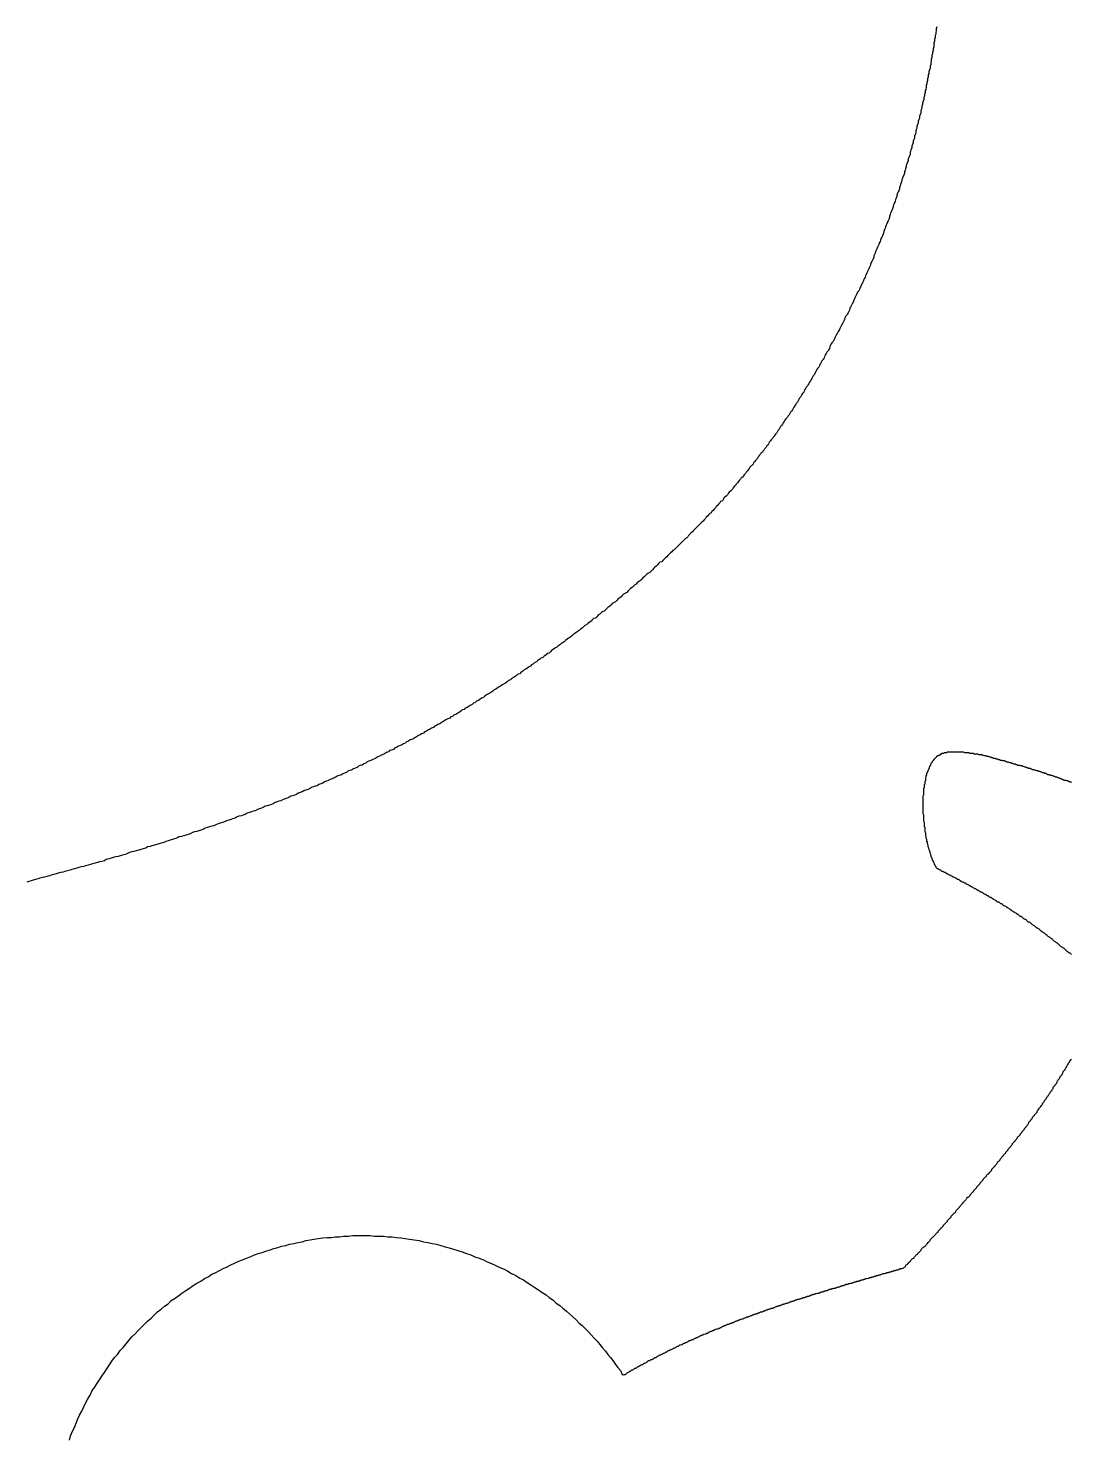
# Model space of a CAD drawing. Header units: millimetres. Extents: x 111 to 2999, y 81 to 1941.
# Drawn here: x 972.99 to 989.66, y 557.8 to 580.32 of the extents above; entities that cross this region are included whole.
import ezdxf

# ---------------------------------------------------------------- set-up
doc = ezdxf.new("R2010")
doc.units = ezdxf.units.MM

msp = doc.modelspace()

# ---------------------------------------------------------------- linework, layer by layer
for points in [[(987.52, 580.343, 0), (987.51, 580.313, 0), (987.51, 580.283, 0), (987.5, 580.253, 0), (987.5, 580.223, 0), (987.49, 580.203, 0), (987.49, 580.173, 0), (987.48, 580.143, 0), (987.48, 580.113, 0), (987.47, 580.083, 0), (987.47, 580.053, 0), (987.47, 580.023, 0), (987.46, 579.993, 0), (987.46, 579.963, 0), (987.45, 579.933, 0), (987.45, 579.913, 0), (987.44, 579.883, 0), (987.44, 579.853, 0), (987.43, 579.823, 0), (987.43, 579.793, 0), (987.42, 579.763, 0), (987.42, 579.743, 0), (987.41, 579.713, 0), (987.41, 579.683, 0), (987.4, 579.653, 0), (987.39, 579.623, 0), (987.39, 579.593, 0), (987.38, 579.573, 0), (987.38, 579.543, 0), (987.37, 579.513, 0), (987.37, 579.483, 0), (987.36, 579.453, 0), (987.36, 579.433, 0), (987.35, 579.403, 0), (987.35, 579.373, 0), (987.34, 579.343, 0), (987.33, 579.323, 0), (987.33, 579.293, 0), (987.32, 579.263, 0), (987.32, 579.233, 0), (987.31, 579.213, 0), (987.31, 579.183, 0), (987.3, 579.153, 0), (987.29, 579.123, 0), (987.29, 579.103, 0), (987.28, 579.073, 0), (987.28, 579.043, 0), (987.27, 579.023, 0), (987.26, 578.993, 0), (987.26, 578.963, 0), (987.25, 578.943, 0), (987.24, 578.913, 0), (987.24, 578.883, 0), (987.23, 578.863, 0), (987.22, 578.833, 0), (987.22, 578.803, 0), (987.21, 578.783, 0), (987.2, 578.753, 0), (987.2, 578.723, 0), (987.19, 578.703, 0), (987.18, 578.673, 0), (987.18, 578.643, 0), (987.17, 578.623, 0), (987.16, 578.593, 0), (987.16, 578.563, 0), (987.15, 578.543, 0), (987.14, 578.513, 0), (987.14, 578.493, 0), (987.13, 578.463, 0), (987.12, 578.433, 0), (987.12, 578.413, 0), (987.11, 578.383, 0), (987.1, 578.363, 0), (987.09, 578.333, 0), (987.09, 578.303, 0), (987.08, 578.283, 0), (987.07, 578.253, 0), (987.06, 578.233, 0), (987.06, 578.203, 0), (987.05, 578.183, 0), (987.04, 578.153, 0), (987.03, 578.133, 0), (987.03, 578.103, 0), (987.02, 578.073, 0), (987.01, 578.053, 0), (987, 578.023, 0), (987, 578.003, 0), (986.99, 577.973, 0), (986.98, 577.953, 0), (986.97, 577.923, 0), (986.96, 577.903, 0), (986.96, 577.873, 0), (986.95, 577.853, 0), (986.94, 577.823, 0), (986.93, 577.803, 0), (986.92, 577.773, 0), (986.92, 577.753, 0), (986.91, 577.723, 0), (986.9, 577.703, 0), (986.89, 577.683, 0), (986.88, 577.653, 0), (986.88, 577.633, 0), (986.87, 577.603, 0), (986.86, 577.583, 0), (986.85, 577.553, 0), (986.84, 577.533, 0), (986.83, 577.503, 0), (986.82, 577.483, 0), (986.82, 577.463, 0), (986.81, 577.433, 0), (986.8, 577.413, 0), (986.79, 577.383, 0), (986.78, 577.363, 0), (986.77, 577.343, 0), (986.76, 577.313, 0), (986.76, 577.293, 0), (986.75, 577.263, 0), (986.74, 577.243, 0), (986.73, 577.223, 0), (986.72, 577.193, 0), (986.71, 577.173, 0), (986.7, 577.143, 0), (986.69, 577.123, 0), (986.68, 577.103, 0), (986.67, 577.073, 0), (986.67, 577.053, 0), (986.66, 577.033, 0), (986.65, 577.003, 0), (986.64, 576.983, 0), (986.63, 576.963, 0), (986.62, 576.933, 0), (986.61, 576.913, 0), (986.6, 576.893, 0), (986.59, 576.863, 0), (986.58, 576.843, 0), (986.57, 576.823, 0), (986.56, 576.793, 0), (986.55, 576.773, 0), (986.54, 576.753, 0), (986.53, 576.723, 0), (986.52, 576.703, 0), (986.51, 576.683, 0), (986.51, 576.663, 0), (986.5, 576.633, 0), (986.49, 576.613, 0), (986.48, 576.593, 0), (986.47, 576.573, 0), (986.46, 576.543, 0), (986.45, 576.523, 0), (986.44, 576.503, 0), (986.43, 576.473, 0), (986.42, 576.453, 0), (986.41, 576.433, 0), (986.4, 576.413, 0), (986.39, 576.383, 0), (986.38, 576.363, 0), (986.37, 576.343, 0), (986.36, 576.323, 0), (986.35, 576.303, 0), (986.34, 576.273, 0), (986.33, 576.253, 0), (986.32, 576.233, 0), (986.31, 576.213, 0), (986.3, 576.183, 0), (986.29, 576.163, 0), (986.28, 576.143, 0), (986.27, 576.123, 0), (986.25, 576.103, 0), (986.24, 576.073, 0), (986.23, 576.053, 0), (986.22, 576.033, 0), (986.21, 576.013, 0), (986.2, 575.993, 0), (986.19, 575.973, 0), (986.18, 575.943, 0), (986.17, 575.923, 0), (986.16, 575.903, 0), (986.15, 575.883, 0), (986.14, 575.863, 0), (986.13, 575.843, 0), (986.12, 575.813, 0), (986.11, 575.793, 0), (986.1, 575.773, 0), (986.09, 575.753, 0), (986.08, 575.733, 0), (986.06, 575.713, 0), (986.05, 575.693, 0), (986.04, 575.663, 0), (986.03, 575.643, 0), (986.02, 575.623, 0), (986.01, 575.603, 0), (986, 575.583, 0), (985.99, 575.563, 0), (985.98, 575.543, 0), (985.97, 575.523, 0), (985.96, 575.503, 0), (985.94, 575.473, 0), (985.93, 575.453, 0), (985.92, 575.433, 0), (985.91, 575.413, 0), (985.9, 575.393, 0), (985.89, 575.373, 0), (985.88, 575.353, 0), (985.87, 575.333, 0), (985.86, 575.313, 0), (985.84, 575.293, 0), (985.83, 575.273, 0), (985.82, 575.253, 0), (985.81, 575.233, 0), (985.8, 575.203, 0), (985.79, 575.183, 0), (985.78, 575.163, 0), (985.76, 575.143, 0), (985.75, 575.123, 0), (985.74, 575.103, 0), (985.73, 575.083, 0), (985.72, 575.063, 0), (985.71, 575.043, 0), (985.7, 575.023, 0), (985.68, 575.003, 0), (985.67, 574.983, 0), (985.66, 574.963, 0), (985.65, 574.943, 0), (985.64, 574.923, 0), (985.63, 574.903, 0), (985.61, 574.883, 0), (985.6, 574.863, 0), (985.59, 574.843, 0), (985.58, 574.823, 0), (985.57, 574.803, 0), (985.56, 574.783, 0), (985.54, 574.763, 0), (985.53, 574.743, 0), (985.52, 574.723, 0), (985.51, 574.703, 0), (985.5, 574.683, 0), (985.48, 574.663, 0), (985.47, 574.643, 0), (985.46, 574.623, 0), (985.45, 574.603, 0), (985.43, 574.583, 0), (985.42, 574.563, 0), (985.41, 574.543, 0), (985.4, 574.523, 0), (985.39, 574.503, 0), (985.37, 574.483, 0), (985.36, 574.463, 0), (985.35, 574.443, 0), (985.34, 574.423, 0), (985.32, 574.403, 0), (985.31, 574.383, 0), (985.3, 574.363, 0), (985.29, 574.343, 0), (985.27, 574.323, 0), (985.26, 574.303, 0), (985.25, 574.283, 0), (985.23, 574.263, 0), (985.22, 574.243, 0), (985.21, 574.223, 0), (985.2, 574.203, 0), (985.18, 574.183, 0), (985.17, 574.163, 0), (985.16, 574.143, 0), (985.14, 574.123, 0), (985.13, 574.103, 0), (985.12, 574.093, 0), (985.1, 574.073, 0), (985.09, 574.053, 0), (985.08, 574.033, 0), (985.06, 574.013, 0), (985.05, 573.993, 0), (985.04, 573.973, 0), (985.02, 573.953, 0), (985.01, 573.933, 0), (985, 573.913, 0), (984.98, 573.893, 0), (984.97, 573.873, 0), (984.96, 573.853, 0), (984.94, 573.833, 0), (984.93, 573.813, 0), (984.91, 573.793, 0), (984.9, 573.783, 0), (984.89, 573.763, 0), (984.87, 573.743, 0), (984.86, 573.723, 0), (984.84, 573.703, 0), (984.83, 573.683, 0), (984.82, 573.663, 0), (984.8, 573.643, 0), (984.79, 573.623, 0), (984.77, 573.603, 0), (984.76, 573.583, 0), (984.74, 573.563, 0), (984.73, 573.543, 0), (984.71, 573.533, 0), (984.7, 573.513, 0), (984.68, 573.493, 0), (984.67, 573.473, 0), (984.65, 573.453, 0), (984.64, 573.433, 0), (984.62, 573.413, 0), (984.61, 573.393, 0), (984.59, 573.373, 0), (984.58, 573.353, 0), (984.56, 573.333, 0), (984.55, 573.323, 0), (984.53, 573.303, 0), (984.52, 573.283, 0), (984.5, 573.263, 0), (984.49, 573.243, 0), (984.47, 573.223, 0), (984.46, 573.203, 0), (984.44, 573.183, 0), (984.43, 573.163, 0), (984.41, 573.143, 0), (984.39, 573.133, 0), (984.38, 573.113, 0), (984.36, 573.093, 0), (984.35, 573.073, 0), (984.33, 573.053, 0), (984.31, 573.033, 0), (984.3, 573.013, 0), (984.28, 572.993, 0), (984.26, 572.973, 0), (984.25, 572.953, 0), (984.23, 572.933, 0), (984.22, 572.923, 0), (984.2, 572.903, 0), (984.18, 572.883, 0), (984.17, 572.863, 0), (984.15, 572.843, 0), (984.13, 572.823, 0), (984.11, 572.803, 0), (984.1, 572.783, 0), (984.08, 572.763, 0), (984.06, 572.753, 0), (984.05, 572.733, 0), (984.03, 572.713, 0), (984.01, 572.693, 0), (983.99, 572.673, 0), (983.98, 572.653, 0), (983.96, 572.633, 0), (983.94, 572.613, 0), (983.92, 572.593, 0), (983.91, 572.573, 0), (983.89, 572.563, 0), (983.87, 572.543, 0), (983.85, 572.523, 0), (983.83, 572.503, 0), (983.82, 572.483, 0), (983.8, 572.463, 0), (983.78, 572.443, 0), (983.76, 572.423, 0), (983.74, 572.403, 0), (983.72, 572.383, 0), (983.71, 572.373, 0), (983.69, 572.353, 0), (983.67, 572.333, 0), (983.65, 572.313, 0), (983.63, 572.293, 0), (983.61, 572.273, 0), (983.59, 572.253, 0), (983.57, 572.233, 0), (983.55, 572.213, 0), (983.54, 572.193, 0), (983.52, 572.173, 0), (983.5, 572.163, 0), (983.48, 572.143, 0), (983.46, 572.123, 0), (983.44, 572.103, 0), (983.42, 572.083, 0), (983.4, 572.063, 0), (983.38, 572.043, 0), (983.36, 572.023, 0), (983.34, 572.003, 0), (983.32, 571.983, 0), (983.3, 571.973, 0), (983.28, 571.953, 0), (983.26, 571.933, 0), (983.24, 571.913, 0), (983.22, 571.893, 0), (983.2, 571.873, 0), (983.18, 571.853, 0), (983.16, 571.833, 0), (983.14, 571.813, 0), (983.12, 571.793, 0), (983.09, 571.783, 0), (983.07, 571.763, 0), (983.05, 571.743, 0), (983.03, 571.723, 0), (983.01, 571.703, 0), (982.99, 571.683, 0), (982.97, 571.663, 0), (982.95, 571.643, 0), (982.93, 571.623, 0), (982.9, 571.603, 0), (982.88, 571.593, 0), (982.86, 571.573, 0), (982.84, 571.553, 0), (982.82, 571.533, 0), (982.8, 571.513, 0), (982.78, 571.493, 0), (982.75, 571.473, 0), (982.73, 571.453, 0), (982.71, 571.433, 0), (982.69, 571.423, 0), (982.67, 571.403, 0), (982.65, 571.383, 0), (982.62, 571.363, 0), (982.6, 571.343, 0), (982.58, 571.323, 0), (982.56, 571.303, 0), (982.53, 571.283, 0), (982.51, 571.273, 0), (982.49, 571.253, 0), (982.47, 571.233, 0), (982.45, 571.213, 0), (982.42, 571.193, 0), (982.4, 571.173, 0), (982.38, 571.153, 0), (982.35, 571.133, 0), (982.33, 571.123, 0), (982.31, 571.103, 0), (982.29, 571.083, 0), (982.26, 571.063, 0), (982.24, 571.043, 0), (982.22, 571.023, 0), (982.2, 571.003, 0), (982.17, 570.993, 0), (982.15, 570.973, 0), (982.13, 570.953, 0), (982.1, 570.933, 0), (982.08, 570.913, 0), (982.06, 570.893, 0), (982.03, 570.883, 0), (982.01, 570.863, 0), (981.99, 570.843, 0), (981.96, 570.823, 0), (981.94, 570.803, 0), (981.92, 570.783, 0), (981.89, 570.773, 0), (981.87, 570.753, 0), (981.85, 570.733, 0), (981.82, 570.713, 0), (981.8, 570.693, 0), (981.77, 570.673, 0), (981.75, 570.663, 0), (981.73, 570.643, 0), (981.7, 570.623, 0), (981.68, 570.603, 0), (981.65, 570.583, 0), (981.63, 570.573, 0), (981.61, 570.553, 0), (981.58, 570.533, 0), (981.56, 570.513, 0), (981.53, 570.493, 0), (981.51, 570.483, 0), (981.49, 570.463, 0), (981.46, 570.443, 0), (981.44, 570.423, 0), (981.41, 570.413, 0), (981.39, 570.393, 0), (981.36, 570.373, 0), (981.34, 570.353, 0), (981.32, 570.333, 0), (981.29, 570.323, 0), (981.27, 570.303, 0), (981.24, 570.283, 0), (981.22, 570.263, 0), (981.19, 570.253, 0), (981.17, 570.233, 0), (981.14, 570.213, 0), (981.12, 570.193, 0), (981.09, 570.183, 0), (981.07, 570.163, 0), (981.04, 570.143, 0), (981.02, 570.123, 0), (981, 570.113, 0), (980.97, 570.093, 0), (980.95, 570.073, 0), (980.92, 570.063, 0), (980.9, 570.043, 0), (980.87, 570.023, 0), (980.85, 570.003, 0), (980.82, 569.993, 0), (980.8, 569.973, 0), (980.77, 569.953, 0), (980.75, 569.943, 0), (980.72, 569.923, 0), (980.7, 569.903, 0), (980.67, 569.893, 0), (980.65, 569.873, 0), (980.62, 569.853, 0), (980.6, 569.843, 0), (980.57, 569.823, 0), (980.54, 569.803, 0), (980.52, 569.793, 0), (980.49, 569.773, 0), (980.47, 569.753, 0), (980.44, 569.743, 0), (980.42, 569.723, 0), (980.39, 569.703, 0), (980.37, 569.693, 0), (980.34, 569.673, 0), (980.32, 569.663, 0), (980.29, 569.643, 0), (980.27, 569.623, 0), (980.24, 569.613, 0), (980.21, 569.593, 0), (980.19, 569.573, 0), (980.16, 569.563, 0), (980.14, 569.543, 0), (980.11, 569.533, 0), (980.09, 569.513, 0), (980.06, 569.493, 0), (980.04, 569.483, 0), (980.01, 569.463, 0), (979.98, 569.453, 0), (979.96, 569.433, 0), (979.93, 569.423, 0), (979.91, 569.403, 0), (979.88, 569.383, 0), (979.86, 569.373, 0), (979.83, 569.353, 0), (979.8, 569.343, 0), (979.78, 569.323, 0), (979.75, 569.313, 0), (979.73, 569.293, 0), (979.7, 569.283, 0), (979.67, 569.263, 0), (979.65, 569.253, 0), (979.62, 569.233, 0), (979.6, 569.223, 0), (979.57, 569.203, 0), (979.54, 569.193, 0), (979.52, 569.173, 0), (979.49, 569.163, 0), (979.47, 569.143, 0), (979.44, 569.133, 0), (979.41, 569.113, 0), (979.39, 569.103, 0), (979.36, 569.083, 0), (979.33, 569.073, 0), (979.31, 569.053, 0), (979.28, 569.043, 0), (979.26, 569.023, 0), (979.23, 569.013, 0), (979.2, 568.993, 0), (979.18, 568.983, 0), (979.15, 568.963, 0), (979.12, 568.953, 0), (979.1, 568.943, 0), (979.07, 568.923, 0), (979.04, 568.913, 0), (979.02, 568.893, 0), (978.99, 568.883, 0), (978.96, 568.863, 0), (978.94, 568.853, 0), (978.91, 568.843, 0), (978.88, 568.823, 0), (978.85, 568.813, 0), (978.83, 568.793, 0), (978.8, 568.783, 0), (978.77, 568.773, 0), (978.75, 568.753, 0), (978.72, 568.743, 0), (978.69, 568.723, 0), (978.66, 568.713, 0), (978.64, 568.703, 0), (978.61, 568.683, 0), (978.58, 568.673, 0), (978.55, 568.653, 0), (978.53, 568.643, 0), (978.5, 568.633, 0), (978.47, 568.613, 0), (978.44, 568.603, 0), (978.41, 568.593, 0), (978.39, 568.573, 0), (978.36, 568.563, 0), (978.33, 568.543, 0), (978.3, 568.533, 0), (978.27, 568.523, 0), (978.25, 568.503, 0), (978.22, 568.493, 0), (978.19, 568.483, 0), (978.16, 568.463, 0), (978.13, 568.453, 0), (978.1, 568.443, 0), (978.08, 568.423, 0), (978.05, 568.413, 0), (978.02, 568.403, 0), (977.99, 568.383, 0), (977.96, 568.373, 0), (977.93, 568.363, 0), (977.9, 568.343, 0), (977.87, 568.333, 0), (977.85, 568.323, 0), (977.82, 568.313, 0), (977.79, 568.293, 0), (977.76, 568.283, 0), (977.73, 568.273, 0), (977.7, 568.253, 0), (977.67, 568.243, 0), (977.64, 568.233, 0), (977.61, 568.213, 0), (977.58, 568.203, 0), (977.55, 568.193, 0), (977.52, 568.183, 0), (977.49, 568.163, 0), (977.46, 568.153, 0), (977.43, 568.143, 0), (977.4, 568.133, 0), (977.37, 568.113, 0), (977.34, 568.103, 0), (977.31, 568.093, 0), (977.28, 568.073, 0), (977.25, 568.063, 0), (977.22, 568.053, 0), (977.19, 568.043, 0), (977.16, 568.023, 0), (977.13, 568.013, 0), (977.1, 568.003, 0), (977.07, 567.993, 0), (977.03, 567.973, 0), (977, 567.963, 0), (976.97, 567.953, 0), (976.94, 567.943, 0), (976.91, 567.923, 0), (976.88, 567.913, 0), (976.85, 567.903, 0), (976.81, 567.893, 0), (976.78, 567.883, 0), (976.75, 567.863, 0), (976.72, 567.853, 0), (976.69, 567.843, 0), (976.66, 567.833, 0), (976.62, 567.813, 0), (976.59, 567.803, 0), (976.56, 567.793, 0), (976.53, 567.783, 0), (976.49, 567.773, 0), (976.46, 567.753, 0), (976.43, 567.743, 0), (976.4, 567.733, 0), (976.36, 567.723, 0), (976.33, 567.713, 0), (976.3, 567.693, 0), (976.26, 567.683, 0), (976.23, 567.673, 0), (976.2, 567.663, 0), (976.16, 567.653, 0), (976.13, 567.633, 0), (976.1, 567.623, 0), (976.06, 567.613, 0), (976.03, 567.603, 0), (976, 567.593, 0), (975.96, 567.573, 0), (975.93, 567.563, 0), (975.89, 567.553, 0), (975.86, 567.543, 0), (975.82, 567.533, 0), (975.79, 567.513, 0), (975.75, 567.503, 0), (975.72, 567.493, 0), (975.69, 567.483, 0), (975.65, 567.473, 0), (975.62, 567.463, 0), (975.58, 567.443, 0), (975.55, 567.433, 0), (975.51, 567.423, 0), (975.48, 567.413, 0), (975.44, 567.403, 0), (975.4, 567.393, 0), (975.37, 567.373, 0), (975.33, 567.363, 0), (975.3, 567.353, 0), (975.26, 567.343, 0), (975.23, 567.333, 0), (975.19, 567.323, 0), (975.16, 567.303, 0), (975.12, 567.293, 0), (975.08, 567.283, 0), (975.05, 567.273, 0), (975.01, 567.263, 0), (974.97, 567.253, 0), (974.94, 567.243, 0), (974.9, 567.233, 0), (974.87, 567.213, 0), (974.83, 567.203, 0), (974.79, 567.193, 0), (974.76, 567.183, 0), (974.72, 567.173, 0), (974.68, 567.163, 0), (974.65, 567.153, 0), (974.61, 567.143, 0), (974.57, 567.123, 0), (974.54, 567.113, 0), (974.5, 567.103, 0), (974.46, 567.093, 0), (974.43, 567.083, 0), (974.39, 567.073, 0), (974.35, 567.063, 0), (974.32, 567.053, 0), (974.28, 567.043, 0), (974.24, 567.033, 0), (974.21, 567.013, 0), (974.17, 567.003, 0), (974.13, 566.993, 0), (974.1, 566.983, 0), (974.06, 566.973, 0), (974.02, 566.963, 0), (973.99, 566.953, 0), (973.95, 566.943, 0), (973.91, 566.933, 0), (973.88, 566.923, 0), (973.84, 566.913, 0), (973.8, 566.903, 0), (973.77, 566.893, 0), (973.73, 566.883, 0), (973.69, 566.873, 0), (973.66, 566.863, 0), (973.62, 566.853, 0), (973.58, 566.843, 0), (973.55, 566.833, 0), (973.51, 566.823, 0), (973.47, 566.813, 0), (973.44, 566.803, 0), (973.4, 566.793, 0), (973.36, 566.783, 0), (973.33, 566.773, 0), (973.29, 566.763, 0), (973.25, 566.753, 0), (973.22, 566.743, 0), (973.18, 566.733, 0), (973.15, 566.723, 0), (973.11, 566.713, 0), (973.07, 566.703, 0), (973.04, 566.693, 0), (973, 566.683, 0), (972.97, 566.673, 0)], [(989.67, 565.513, 0), (989.66, 565.523, 0), (989.65, 565.533, 0), (989.64, 565.543, 0), (989.63, 565.543, 0), (989.62, 565.553, 0), (989.6, 565.563, 0), (989.59, 565.573, 0), (989.58, 565.583, 0), (989.57, 565.593, 0), (989.56, 565.603, 0), (989.55, 565.613, 0), (989.54, 565.623, 0), (989.53, 565.623, 0), (989.52, 565.633, 0), (989.5, 565.643, 0), (989.49, 565.653, 0), (989.48, 565.663, 0), (989.47, 565.673, 0), (989.46, 565.683, 0), (989.45, 565.693, 0), (989.44, 565.693, 0), (989.43, 565.703, 0), (989.42, 565.713, 0), (989.4, 565.723, 0), (989.39, 565.733, 0), (989.38, 565.743, 0), (989.37, 565.753, 0), (989.36, 565.763, 0), (989.35, 565.763, 0), (989.34, 565.773, 0), (989.33, 565.783, 0), (989.32, 565.793, 0), (989.3, 565.803, 0), (989.29, 565.813, 0), (989.28, 565.823, 0), (989.27, 565.823, 0), (989.26, 565.833, 0), (989.25, 565.843, 0), (989.24, 565.853, 0), (989.23, 565.863, 0), (989.21, 565.873, 0), (989.2, 565.883, 0), (989.19, 565.883, 0), (989.18, 565.893, 0), (989.17, 565.903, 0), (989.16, 565.913, 0), (989.15, 565.923, 0), (989.13, 565.933, 0), (989.12, 565.933, 0), (989.11, 565.943, 0), (989.1, 565.953, 0), (989.09, 565.963, 0), (989.08, 565.973, 0), (989.06, 565.983, 0), (989.05, 565.983, 0), (989.04, 565.993, 0), (989.03, 566.003, 0), (989.02, 566.013, 0), (989.01, 566.023, 0), (989, 566.033, 0), (988.98, 566.033, 0), (988.97, 566.043, 0), (988.96, 566.053, 0), (988.95, 566.063, 0), (988.94, 566.073, 0), (988.93, 566.073, 0), (988.91, 566.083, 0), (988.9, 566.093, 0), (988.89, 566.103, 0), (988.88, 566.113, 0), (988.87, 566.123, 0), (988.85, 566.123, 0), (988.84, 566.133, 0), (988.83, 566.143, 0), (988.82, 566.153, 0), (988.81, 566.153, 0), (988.8, 566.163, 0), (988.78, 566.173, 0), (988.77, 566.183, 0), (988.76, 566.193, 0), (988.75, 566.193, 0), (988.74, 566.203, 0), (988.72, 566.213, 0), (988.71, 566.223, 0), (988.7, 566.223, 0), (988.69, 566.233, 0), (988.68, 566.243, 0), (988.66, 566.253, 0), (988.65, 566.263, 0), (988.64, 566.263, 0), (988.63, 566.273, 0), (988.62, 566.283, 0), (988.6, 566.293, 0), (988.59, 566.293, 0), (988.58, 566.303, 0), (988.57, 566.313, 0), (988.55, 566.323, 0), (988.54, 566.323, 0), (988.53, 566.333, 0), (988.52, 566.343, 0), (988.51, 566.353, 0), (988.49, 566.353, 0), (988.48, 566.363, 0), (988.47, 566.373, 0), (988.46, 566.373, 0), (988.45, 566.383, 0), (988.43, 566.393, 0), (988.42, 566.403, 0), (988.41, 566.403, 0), (988.4, 566.413, 0), (988.38, 566.423, 0), (988.37, 566.423, 0), (988.36, 566.433, 0), (988.35, 566.443, 0), (988.34, 566.453, 0), (988.32, 566.453, 0), (988.31, 566.463, 0), (988.3, 566.473, 0), (988.29, 566.473, 0), (988.27, 566.483, 0), (988.26, 566.493, 0), (988.25, 566.503, 0), (988.24, 566.503, 0), (988.22, 566.513, 0), (988.21, 566.523, 0), (988.2, 566.523, 0), (988.19, 566.533, 0), (988.18, 566.543, 0), (988.16, 566.543, 0), (988.15, 566.553, 0), (988.14, 566.563, 0), (988.13, 566.563, 0), (988.11, 566.573, 0), (988.1, 566.583, 0), (988.09, 566.593, 0), (988.08, 566.593, 0), (988.06, 566.603, 0), (988.05, 566.613, 0), (988.04, 566.613, 0), (988.03, 566.623, 0), (988.01, 566.633, 0), (988, 566.633, 0), (987.99, 566.643, 0), (987.98, 566.653, 0), (987.96, 566.653, 0), (987.95, 566.663, 0), (987.94, 566.673, 0), (987.93, 566.673, 0), (987.91, 566.683, 0), (987.9, 566.693, 0), (987.89, 566.693, 0), (987.88, 566.703, 0), (987.87, 566.713, 0), (987.85, 566.713, 0), (987.84, 566.723, 0), (987.83, 566.733, 0), (987.82, 566.733, 0), (987.8, 566.743, 0), (987.79, 566.753, 0), (987.78, 566.753, 0), (987.77, 566.763, 0), (987.75, 566.773, 0), (987.74, 566.773, 0), (987.73, 566.783, 0), (987.72, 566.783, 0), (987.7, 566.793, 0), (987.69, 566.803, 0), (987.68, 566.803, 0), (987.67, 566.813, 0), (987.65, 566.823, 0), (987.64, 566.823, 0), (987.63, 566.833, 0), (987.62, 566.843, 0), (987.6, 566.843, 0), (987.59, 566.853, 0), (987.58, 566.863, 0), (987.57, 566.863, 0), (987.55, 566.873, 0), (987.54, 566.883, 0), (987.53, 566.883, 0), (987.52, 566.893, 0), (987.51, 566.903, 0), (987.51, 566.913, 0), (987.5, 566.923, 0), (987.5, 566.923, 0), (987.49, 566.933, 0), (987.49, 566.943, 0), (987.48, 566.953, 0), (987.48, 566.963, 0), (987.47, 566.983, 0), (987.47, 566.993, 0), (987.46, 567.003, 0), (987.46, 567.013, 0), (987.45, 567.023, 0), (987.45, 567.033, 0), (987.44, 567.053, 0), (987.44, 567.063, 0), (987.43, 567.073, 0), (987.43, 567.093, 0), (987.42, 567.103, 0), (987.42, 567.113, 0), (987.41, 567.133, 0), (987.41, 567.143, 0), (987.41, 567.163, 0), (987.4, 567.173, 0), (987.4, 567.183, 0), (987.39, 567.203, 0), (987.39, 567.213, 0), (987.38, 567.233, 0), (987.38, 567.243, 0), (987.38, 567.263, 0), (987.37, 567.283, 0), (987.37, 567.293, 0), (987.37, 567.313, 0), (987.36, 567.323, 0), (987.36, 567.343, 0), (987.36, 567.353, 0), (987.35, 567.373, 0), (987.35, 567.393, 0), (987.35, 567.403, 0), (987.34, 567.423, 0), (987.34, 567.443, 0), (987.34, 567.453, 0), (987.33, 567.473, 0), (987.33, 567.493, 0), (987.33, 567.503, 0), (987.33, 567.523, 0), (987.33, 567.543, 0), (987.32, 567.553, 0), (987.32, 567.573, 0), (987.32, 567.593, 0), (987.32, 567.613, 0), (987.32, 567.623, 0), (987.31, 567.643, 0), (987.31, 567.663, 0), (987.31, 567.673, 0), (987.31, 567.693, 0), (987.31, 567.713, 0), (987.31, 567.723, 0), (987.31, 567.743, 0), (987.3, 567.763, 0), (987.3, 567.773, 0), (987.3, 567.793, 0), (987.3, 567.813, 0), (987.3, 567.823, 0), (987.3, 567.843, 0), (987.3, 567.863, 0), (987.3, 567.873, 0), (987.3, 567.893, 0), (987.3, 567.913, 0), (987.3, 567.923, 0), (987.3, 567.943, 0), (987.3, 567.963, 0), (987.3, 567.973, 0), (987.3, 567.993, 0), (987.3, 568.003, 0), (987.3, 568.023, 0), (987.3, 568.033, 0), (987.3, 568.053, 0), (987.31, 568.073, 0), (987.31, 568.083, 0), (987.31, 568.103, 0), (987.31, 568.113, 0), (987.31, 568.133, 0), (987.31, 568.143, 0), (987.31, 568.163, 0), (987.31, 568.173, 0), (987.32, 568.183, 0), (987.32, 568.203, 0), (987.32, 568.213, 0), (987.32, 568.233, 0), (987.33, 568.243, 0), (987.33, 568.253, 0), (987.33, 568.273, 0), (987.33, 568.283, 0), (987.34, 568.293, 0), (987.34, 568.313, 0), (987.34, 568.323, 0), (987.34, 568.333, 0), (987.35, 568.353, 0), (987.35, 568.363, 0), (987.35, 568.373, 0), (987.36, 568.383, 0), (987.36, 568.393, 0), (987.36, 568.413, 0), (987.37, 568.423, 0), (987.37, 568.433, 0), (987.38, 568.443, 0), (987.38, 568.453, 0), (987.38, 568.463, 0), (987.39, 568.473, 0), (987.39, 568.483, 0), (987.4, 568.493, 0), (987.4, 568.503, 0), (987.4, 568.513, 0), (987.41, 568.523, 0), (987.41, 568.533, 0), (987.42, 568.543, 0), (987.42, 568.553, 0), (987.43, 568.563, 0), (987.43, 568.573, 0), (987.44, 568.583, 0), (987.44, 568.583, 0), (987.45, 568.593, 0), (987.45, 568.603, 0), (987.46, 568.613, 0), (987.46, 568.613, 0), (987.47, 568.623, 0), (987.47, 568.633, 0), (987.48, 568.633, 0), (987.48, 568.643, 0), (987.49, 568.653, 0), (987.49, 568.653, 0), (987.5, 568.663, 0), (987.5, 568.663, 0), (987.51, 568.673, 0), (987.52, 568.673, 0), (987.52, 568.683, 0), (987.53, 568.683, 0), (987.53, 568.693, 0), (987.54, 568.693, 0), (987.54, 568.693, 0), (987.55, 568.703, 0), (987.55, 568.703, 0), (987.56, 568.703, 0), (987.57, 568.713, 0), (987.57, 568.713, 0), (987.58, 568.713, 0), (987.58, 568.723, 0), (987.59, 568.723, 0), (987.6, 568.723, 0), (987.6, 568.733, 0), (987.61, 568.733, 0), (987.62, 568.733, 0), (987.63, 568.733, 0), (987.63, 568.733, 0), (987.64, 568.743, 0), (987.65, 568.743, 0), (987.66, 568.743, 0), (987.67, 568.743, 0), (987.68, 568.743, 0), (987.69, 568.753, 0), (987.7, 568.753, 0), (987.71, 568.753, 0), (987.72, 568.753, 0), (987.73, 568.753, 0), (987.74, 568.753, 0), (987.75, 568.753, 0), (987.76, 568.753, 0), (987.77, 568.753, 0), (987.78, 568.753, 0), (987.79, 568.753, 0), (987.8, 568.753, 0), (987.81, 568.753, 0), (987.83, 568.753, 0), (987.84, 568.753, 0), (987.85, 568.753, 0), (987.86, 568.753, 0), (987.88, 568.753, 0), (987.89, 568.753, 0), (987.9, 568.753, 0), (987.92, 568.753, 0), (987.93, 568.753, 0), (987.94, 568.753, 0), (987.96, 568.743, 0), (987.97, 568.743, 0), (987.98, 568.743, 0), (988, 568.743, 0), (988.01, 568.743, 0), (988.03, 568.743, 0), (988.04, 568.733, 0), (988.06, 568.733, 0), (988.07, 568.733, 0), (988.08, 568.733, 0), (988.1, 568.733, 0), (988.11, 568.723, 0), (988.13, 568.723, 0), (988.14, 568.723, 0), (988.16, 568.723, 0), (988.17, 568.723, 0), (988.19, 568.713, 0), (988.2, 568.713, 0), (988.22, 568.713, 0), (988.24, 568.713, 0), (988.25, 568.703, 0), (988.26, 568.703, 0), (988.28, 568.693, 0), (988.29, 568.693, 0), (988.3, 568.693, 0), (988.32, 568.683, 0), (988.33, 568.683, 0), (988.34, 568.683, 0), (988.36, 568.673, 0), (988.37, 568.673, 0), (988.38, 568.673, 0), (988.4, 568.663, 0), (988.41, 568.663, 0), (988.42, 568.653, 0), (988.44, 568.653, 0), (988.45, 568.653, 0), (988.46, 568.643, 0), (988.48, 568.643, 0), (988.49, 568.643, 0), (988.5, 568.633, 0), (988.52, 568.633, 0), (988.53, 568.623, 0), (988.54, 568.623, 0), (988.56, 568.623, 0), (988.57, 568.613, 0), (988.58, 568.613, 0), (988.6, 568.613, 0), (988.61, 568.603, 0), (988.62, 568.603, 0), (988.64, 568.593, 0), (988.65, 568.593, 0), (988.66, 568.593, 0), (988.68, 568.583, 0), (988.69, 568.583, 0), (988.7, 568.583, 0), (988.72, 568.573, 0), (988.73, 568.573, 0), (988.74, 568.563, 0), (988.76, 568.563, 0), (988.77, 568.563, 0), (988.78, 568.553, 0), (988.8, 568.553, 0), (988.81, 568.543, 0), (988.82, 568.543, 0), (988.84, 568.543, 0), (988.85, 568.533, 0), (988.86, 568.533, 0), (988.88, 568.533, 0), (988.89, 568.523, 0), (988.9, 568.523, 0), (988.92, 568.513, 0), (988.93, 568.513, 0), (988.94, 568.513, 0), (988.95, 568.503, 0), (988.97, 568.503, 0), (988.98, 568.493, 0), (988.99, 568.493, 0), (989.01, 568.493, 0), (989.02, 568.483, 0), (989.03, 568.483, 0), (989.05, 568.473, 0), (989.06, 568.473, 0), (989.07, 568.473, 0), (989.09, 568.463, 0), (989.1, 568.463, 0), (989.11, 568.453, 0), (989.13, 568.453, 0), (989.14, 568.443, 0), (989.15, 568.443, 0), (989.16, 568.443, 0), (989.18, 568.433, 0), (989.19, 568.433, 0), (989.2, 568.423, 0), (989.22, 568.423, 0), (989.23, 568.423, 0), (989.24, 568.413, 0), (989.26, 568.413, 0), (989.27, 568.403, 0), (989.28, 568.403, 0), (989.29, 568.393, 0), (989.31, 568.393, 0), (989.32, 568.393, 0), (989.33, 568.383, 0), (989.35, 568.383, 0), (989.36, 568.373, 0), (989.37, 568.373, 0), (989.39, 568.363, 0), (989.4, 568.363, 0), (989.41, 568.353, 0), (989.42, 568.353, 0), (989.44, 568.353, 0), (989.45, 568.343, 0), (989.46, 568.343, 0), (989.48, 568.333, 0), (989.49, 568.333, 0), (989.5, 568.323, 0), (989.52, 568.323, 0), (989.53, 568.313, 0), (989.54, 568.313, 0), (989.55, 568.303, 0), (989.57, 568.303, 0), (989.58, 568.303, 0), (989.59, 568.293, 0), (989.61, 568.293, 0), (989.62, 568.283, 0), (989.63, 568.283, 0), (989.64, 568.273, 0), (989.66, 568.273, 0), (989.67, 568.263, 0)], [(973.65, 557.753, 0), (973.67, 557.823, 0), (973.7, 557.893, 0), (973.73, 557.953, 0), (973.76, 558.023, 0), (973.78, 558.083, 0), (973.81, 558.153, 0), (973.85, 558.213, 0), (973.88, 558.283, 0), (973.91, 558.343, 0), (973.94, 558.403, 0), (973.98, 558.473, 0), (974.01, 558.533, 0), (974.05, 558.593, 0), (974.09, 558.653, 0), (974.13, 558.713, 0), (974.17, 558.773, 0), (974.21, 558.833, 0), (974.25, 558.893, 0), (974.29, 558.953, 0), (974.33, 559.013, 0), (974.37, 559.073, 0), (974.42, 559.123, 0), (974.46, 559.183, 0), (974.51, 559.233, 0), (974.56, 559.293, 0), (974.6, 559.343, 0), (974.65, 559.403, 0), (974.7, 559.453, 0), (974.75, 559.503, 0), (974.8, 559.553, 0), (974.85, 559.603, 0), (974.9, 559.653, 0), (974.96, 559.703, 0), (975.01, 559.753, 0), (975.06, 559.803, 0), (975.12, 559.843, 0), (975.17, 559.893, 0), (975.23, 559.933, 0), (975.28, 559.983, 0), (975.34, 560.023, 0), (975.4, 560.063, 0), (975.45, 560.103, 0), (975.51, 560.143, 0), (975.57, 560.183, 0), (975.63, 560.223, 0), (975.69, 560.263, 0), (975.75, 560.293, 0), (975.81, 560.333, 0), (975.87, 560.363, 0), (975.93, 560.403, 0), (975.99, 560.433, 0), (976.05, 560.463, 0), (976.11, 560.493, 0), (976.17, 560.523, 0), (976.23, 560.553, 0), (976.29, 560.583, 0), (976.36, 560.613, 0), (976.42, 560.633, 0), (976.48, 560.663, 0), (976.54, 560.683, 0), (976.61, 560.713, 0), (976.67, 560.733, 0), (976.73, 560.753, 0), (976.79, 560.773, 0), (976.86, 560.793, 0), (976.92, 560.813, 0), (976.98, 560.833, 0), (977.04, 560.853, 0), (977.11, 560.863, 0), (977.17, 560.883, 0), (977.24, 560.893, 0), (977.3, 560.913, 0), (977.37, 560.923, 0), (977.43, 560.943, 0), (977.5, 560.953, 0), (977.56, 560.963, 0), (977.63, 560.973, 0), (977.7, 560.983, 0), (977.77, 560.993, 0), (977.84, 560.993, 0), (977.9, 561.003, 0), (977.97, 561.003, 0), (978.04, 561.013, 0), (978.11, 561.013, 0), (978.18, 561.023, 0), (978.25, 561.023, 0), (978.32, 561.023, 0), (978.39, 561.023, 0), (978.46, 561.023, 0), (978.53, 561.013, 0), (978.6, 561.013, 0), (978.67, 561.013, 0), (978.74, 561.003, 0), (978.81, 561.003, 0), (978.88, 560.993, 0), (978.95, 560.983, 0), (979.02, 560.973, 0), (979.09, 560.963, 0), (979.16, 560.953, 0), (979.24, 560.943, 0), (979.31, 560.923, 0), (979.38, 560.913, 0), (979.45, 560.893, 0), (979.52, 560.883, 0), (979.59, 560.863, 0), (979.66, 560.843, 0), (979.72, 560.823, 0), (979.79, 560.803, 0), (979.86, 560.783, 0), (979.93, 560.763, 0), (980, 560.733, 0), (980.07, 560.713, 0), (980.13, 560.683, 0), (980.2, 560.663, 0), (980.27, 560.633, 0), (980.33, 560.603, 0), (980.4, 560.573, 0), (980.47, 560.543, 0), (980.53, 560.513, 0), (980.6, 560.483, 0), (980.66, 560.453, 0), (980.72, 560.413, 0), (980.79, 560.383, 0), (980.85, 560.343, 0), (980.91, 560.313, 0), (980.97, 560.273, 0), (981.03, 560.233, 0), (981.09, 560.193, 0), (981.15, 560.153, 0), (981.21, 560.113, 0), (981.27, 560.073, 0), (981.32, 560.033, 0), (981.38, 559.993, 0), (981.43, 559.943, 0), (981.49, 559.903, 0), (981.54, 559.863, 0), (981.6, 559.813, 0), (981.65, 559.763, 0), (981.7, 559.723, 0), (981.75, 559.673, 0), (981.8, 559.623, 0), (981.85, 559.583, 0), (981.9, 559.533, 0), (981.95, 559.483, 0), (981.99, 559.433, 0), (982.04, 559.383, 0), (982.09, 559.333, 0), (982.13, 559.283, 0), (982.17, 559.233, 0), (982.22, 559.173, 0), (982.26, 559.123, 0), (982.3, 559.073, 0), (982.34, 559.023, 0), (982.38, 558.963, 0), (982.42, 558.913, 0), (982.46, 558.863, 0), (982.49, 558.803, 0), (982.51, 558.793, 0), (982.52, 558.803, 0), (982.54, 558.803, 0), (982.55, 558.813, 0), (982.56, 558.823, 0), (982.57, 558.833, 0), (982.58, 558.833, 0), (982.6, 558.843, 0), (982.61, 558.853, 0), (982.62, 558.853, 0), (982.63, 558.863, 0), (982.64, 558.873, 0), (982.66, 558.873, 0), (982.67, 558.883, 0), (982.68, 558.893, 0), (982.69, 558.903, 0), (982.71, 558.903, 0), (982.72, 558.913, 0), (982.73, 558.923, 0), (982.74, 558.923, 0), (982.76, 558.933, 0), (982.77, 558.943, 0), (982.78, 558.943, 0), (982.79, 558.953, 0), (982.8, 558.963, 0), (982.82, 558.963, 0), (982.83, 558.973, 0), (982.84, 558.983, 0), (982.85, 558.983, 0), (982.87, 558.993, 0), (982.88, 559.003, 0), (982.89, 559.003, 0), (982.9, 559.013, 0), (982.91, 559.023, 0), (982.93, 559.023, 0), (982.94, 559.033, 0), (982.95, 559.043, 0), (982.96, 559.043, 0), (982.98, 559.053, 0), (982.99, 559.053, 0), (983, 559.063, 0), (983.01, 559.073, 0), (983.03, 559.073, 0), (983.04, 559.083, 0), (983.05, 559.093, 0), (983.06, 559.093, 0), (983.08, 559.103, 0), (983.09, 559.113, 0), (983.1, 559.113, 0), (983.11, 559.123, 0), (983.13, 559.133, 0), (983.14, 559.133, 0), (983.15, 559.143, 0), (983.16, 559.143, 0), (983.18, 559.153, 0), (983.19, 559.163, 0), (983.2, 559.163, 0), (983.21, 559.173, 0), (983.22, 559.183, 0), (983.24, 559.183, 0), (983.25, 559.193, 0), (983.26, 559.193, 0), (983.27, 559.203, 0), (983.29, 559.213, 0), (983.3, 559.213, 0), (983.31, 559.223, 0), (983.32, 559.223, 0), (983.34, 559.233, 0), (983.35, 559.243, 0), (983.36, 559.243, 0), (983.37, 559.253, 0), (983.39, 559.253, 0), (983.4, 559.263, 0), (983.41, 559.273, 0), (983.42, 559.273, 0), (983.44, 559.283, 0), (983.45, 559.283, 0), (983.46, 559.293, 0), (983.48, 559.303, 0), (983.49, 559.303, 0), (983.5, 559.313, 0), (983.51, 559.313, 0), (983.53, 559.323, 0), (983.54, 559.323, 0), (983.55, 559.333, 0), (983.56, 559.343, 0), (983.58, 559.343, 0), (983.59, 559.353, 0), (983.6, 559.353, 0), (983.61, 559.363, 0), (983.63, 559.363, 0), (983.64, 559.373, 0), (983.65, 559.383, 0), (983.66, 559.383, 0), (983.68, 559.393, 0), (983.69, 559.393, 0), (983.7, 559.403, 0), (983.71, 559.403, 0), (983.73, 559.413, 0), (983.74, 559.423, 0), (983.75, 559.423, 0), (983.77, 559.433, 0), (983.78, 559.433, 0), (983.79, 559.443, 0), (983.8, 559.443, 0), (983.82, 559.453, 0), (983.83, 559.453, 0), (983.84, 559.463, 0), (983.85, 559.463, 0), (983.87, 559.473, 0), (983.88, 559.483, 0), (983.89, 559.483, 0), (983.91, 559.493, 0), (983.92, 559.493, 0), (983.93, 559.503, 0), (983.94, 559.503, 0), (983.96, 559.513, 0), (983.97, 559.513, 0), (983.98, 559.523, 0), (983.99, 559.523, 0), (984.01, 559.533, 0), (984.02, 559.533, 0), (984.03, 559.543, 0), (984.05, 559.543, 0), (984.06, 559.553, 0), (984.07, 559.553, 0), (984.08, 559.563, 0), (984.1, 559.573, 0), (984.11, 559.573, 0), (984.12, 559.583, 0), (984.14, 559.583, 0), (984.15, 559.593, 0), (984.16, 559.593, 0), (984.17, 559.603, 0), (984.19, 559.603, 0), (984.2, 559.613, 0), (984.21, 559.613, 0), (984.22, 559.623, 0), (984.24, 559.623, 0), (984.25, 559.633, 0), (984.26, 559.633, 0), (984.28, 559.643, 0), (984.29, 559.643, 0), (984.3, 559.653, 0), (984.31, 559.653, 0), (984.33, 559.663, 0), (984.34, 559.663, 0), (984.35, 559.673, 0), (984.37, 559.673, 0), (984.38, 559.683, 0), (984.39, 559.683, 0), (984.41, 559.693, 0), (984.42, 559.693, 0), (984.43, 559.703, 0), (984.44, 559.703, 0), (984.46, 559.713, 0), (984.47, 559.713, 0), (984.48, 559.723, 0), (984.5, 559.723, 0), (984.51, 559.723, 0), (984.52, 559.733, 0), (984.53, 559.733, 0), (984.55, 559.743, 0), (984.56, 559.743, 0), (984.57, 559.753, 0), (984.59, 559.753, 0), (984.6, 559.763, 0), (984.61, 559.763, 0), (984.62, 559.773, 0), (984.64, 559.773, 0), (984.65, 559.783, 0), (984.66, 559.783, 0), (984.68, 559.793, 0), (984.69, 559.793, 0), (984.7, 559.803, 0), (984.72, 559.803, 0), (984.73, 559.803, 0), (984.74, 559.813, 0), (984.75, 559.813, 0), (984.77, 559.823, 0), (984.78, 559.823, 0), (984.79, 559.833, 0), (984.81, 559.833, 0), (984.82, 559.843, 0), (984.83, 559.843, 0), (984.85, 559.853, 0), (984.86, 559.853, 0), (984.87, 559.863, 0), (984.88, 559.863, 0), (984.9, 559.863, 0), (984.91, 559.873, 0), (984.92, 559.873, 0), (984.94, 559.883, 0), (984.95, 559.883, 0), (984.96, 559.893, 0), (984.98, 559.893, 0), (984.99, 559.903, 0), (985, 559.903, 0), (985.02, 559.903, 0), (985.03, 559.913, 0), (985.04, 559.913, 0), (985.05, 559.923, 0), (985.07, 559.923, 0), (985.08, 559.933, 0), (985.09, 559.933, 0), (985.11, 559.943, 0), (985.12, 559.943, 0), (985.13, 559.943, 0), (985.15, 559.953, 0), (985.16, 559.953, 0), (985.17, 559.963, 0), (985.19, 559.963, 0), (985.2, 559.973, 0), (985.21, 559.973, 0), (985.22, 559.973, 0), (985.24, 559.983, 0), (985.25, 559.983, 0), (985.26, 559.993, 0), (985.28, 559.993, 0), (985.29, 560.003, 0), (985.3, 560.003, 0), (985.32, 560.003, 0), (985.33, 560.013, 0), (985.34, 560.013, 0), (985.36, 560.023, 0), (985.37, 560.023, 0), (985.38, 560.033, 0), (985.4, 560.033, 0), (985.41, 560.033, 0), (985.42, 560.043, 0), (985.44, 560.043, 0), (985.45, 560.053, 0), (985.46, 560.053, 0), (985.47, 560.053, 0), (985.49, 560.063, 0), (985.5, 560.063, 0), (985.51, 560.073, 0), (985.53, 560.073, 0), (985.54, 560.083, 0), (985.55, 560.083, 0), (985.57, 560.083, 0), (985.58, 560.093, 0), (985.59, 560.093, 0), (985.61, 560.103, 0), (985.62, 560.103, 0), (985.63, 560.103, 0), (985.65, 560.113, 0), (985.66, 560.113, 0), (985.67, 560.123, 0), (985.69, 560.123, 0), (985.7, 560.123, 0), (985.71, 560.133, 0), (985.73, 560.133, 0), (985.74, 560.143, 0), (985.75, 560.143, 0), (985.77, 560.143, 0), (985.78, 560.153, 0), (985.79, 560.153, 0), (985.8, 560.163, 0), (985.82, 560.163, 0), (985.83, 560.163, 0), (985.84, 560.173, 0), (985.86, 560.173, 0), (985.87, 560.183, 0), (985.88, 560.183, 0), (985.9, 560.183, 0), (985.91, 560.193, 0), (985.92, 560.193, 0), (985.94, 560.203, 0), (985.95, 560.203, 0), (985.96, 560.203, 0), (985.98, 560.213, 0), (985.99, 560.213, 0), (986, 560.223, 0), (986.02, 560.223, 0), (986.03, 560.223, 0), (986.04, 560.233, 0), (986.06, 560.233, 0), (986.07, 560.243, 0), (986.08, 560.243, 0), (986.1, 560.243, 0), (986.11, 560.253, 0), (986.12, 560.253, 0), (986.14, 560.263, 0), (986.15, 560.263, 0), (986.16, 560.263, 0), (986.18, 560.273, 0), (986.19, 560.273, 0), (986.2, 560.283, 0), (986.22, 560.283, 0), (986.23, 560.283, 0), (986.24, 560.293, 0), (986.26, 560.293, 0), (986.27, 560.293, 0), (986.28, 560.303, 0), (986.3, 560.303, 0), (986.31, 560.313, 0), (986.32, 560.313, 0), (986.34, 560.313, 0), (986.35, 560.323, 0), (986.36, 560.323, 0), (986.38, 560.333, 0), (986.39, 560.333, 0), (986.4, 560.333, 0), (986.42, 560.343, 0), (986.43, 560.343, 0), (986.44, 560.353, 0), (986.46, 560.353, 0), (986.47, 560.353, 0), (986.48, 560.363, 0), (986.5, 560.363, 0), (986.51, 560.363, 0), (986.52, 560.373, 0), (986.54, 560.373, 0), (986.55, 560.383, 0), (986.56, 560.383, 0), (986.58, 560.383, 0), (986.59, 560.393, 0), (986.6, 560.393, 0), (986.62, 560.393, 0), (986.63, 560.403, 0), (986.64, 560.403, 0), (986.66, 560.413, 0), (986.67, 560.413, 0), (986.68, 560.413, 0), (986.7, 560.423, 0), (986.71, 560.423, 0), (986.72, 560.433, 0), (986.74, 560.433, 0), (986.75, 560.433, 0), (986.76, 560.443, 0), (986.78, 560.443, 0), (986.79, 560.443, 0), (986.8, 560.453, 0), (986.82, 560.453, 0), (986.83, 560.463, 0), (986.84, 560.463, 0), (986.86, 560.463, 0), (986.87, 560.473, 0), (986.88, 560.473, 0), (986.9, 560.473, 0), (986.91, 560.483, 0), (986.92, 560.483, 0), (986.94, 560.493, 0), (986.95, 560.493, 0), (986.96, 560.493, 0), (986.98, 560.503, 0), (986.99, 560.513, 0), (987.01, 560.523, 0), (987.02, 560.533, 0), (987.03, 560.553, 0), (987.05, 560.563, 0), (987.06, 560.573, 0), (987.07, 560.593, 0), (987.08, 560.603, 0), (987.1, 560.613, 0), (987.11, 560.633, 0), (987.12, 560.643, 0), (987.13, 560.653, 0), (987.15, 560.663, 0), (987.16, 560.683, 0), (987.17, 560.693, 0), (987.18, 560.703, 0), (987.19, 560.713, 0), (987.21, 560.723, 0), (987.22, 560.743, 0), (987.23, 560.753, 0), (987.24, 560.763, 0), (987.25, 560.773, 0), (987.26, 560.783, 0), (987.27, 560.793, 0), (987.28, 560.813, 0), (987.29, 560.823, 0), (987.3, 560.833, 0), (987.31, 560.843, 0), (987.33, 560.853, 0), (987.34, 560.863, 0), (987.35, 560.873, 0), (987.36, 560.883, 0), (987.37, 560.893, 0), (987.38, 560.913, 0), (987.39, 560.923, 0), (987.4, 560.933, 0), (987.41, 560.943, 0), (987.41, 560.953, 0), (987.42, 560.963, 0), (987.43, 560.973, 0), (987.44, 560.983, 0), (987.45, 560.993, 0), (987.46, 561.003, 0), (987.47, 561.013, 0), (987.48, 561.023, 0), (987.49, 561.033, 0), (987.5, 561.043, 0), (987.51, 561.053, 0), (987.52, 561.063, 0), (987.53, 561.073, 0), (987.54, 561.083, 0), (987.54, 561.093, 0), (987.55, 561.103, 0), (987.56, 561.113, 0), (987.57, 561.123, 0), (987.58, 561.133, 0), (987.59, 561.143, 0), (987.6, 561.153, 0), (987.61, 561.163, 0), (987.62, 561.173, 0), (987.62, 561.183, 0), (987.63, 561.193, 0), (987.64, 561.203, 0), (987.65, 561.213, 0), (987.66, 561.223, 0), (987.67, 561.233, 0), (987.68, 561.243, 0), (987.69, 561.253, 0), (987.69, 561.263, 0), (987.7, 561.273, 0), (987.71, 561.283, 0), (987.72, 561.293, 0), (987.73, 561.303, 0), (987.74, 561.313, 0), (987.75, 561.323, 0), (987.75, 561.333, 0), (987.76, 561.343, 0), (987.77, 561.353, 0), (987.78, 561.363, 0), (987.79, 561.373, 0), (987.8, 561.383, 0), (987.81, 561.393, 0), (987.82, 561.403, 0), (987.82, 561.413, 0), (987.83, 561.423, 0), (987.84, 561.433, 0), (987.85, 561.443, 0), (987.86, 561.453, 0), (987.87, 561.463, 0), (987.88, 561.473, 0), (987.88, 561.483, 0), (987.89, 561.493, 0), (987.9, 561.503, 0), (987.91, 561.513, 0), (987.92, 561.523, 0), (987.93, 561.533, 0), (987.94, 561.543, 0), (987.94, 561.553, 0), (987.95, 561.563, 0), (987.96, 561.573, 0), (987.97, 561.583, 0), (987.98, 561.593, 0), (987.99, 561.603, 0), (988, 561.613, 0), (988, 561.623, 0), (988.01, 561.633, 0), (988.02, 561.633, 0), (988.03, 561.643, 0), (988.04, 561.653, 0), (988.05, 561.663, 0), (988.05, 561.673, 0), (988.06, 561.683, 0), (988.07, 561.693, 0), (988.08, 561.703, 0), (988.09, 561.713, 0), (988.1, 561.723, 0), (988.11, 561.733, 0), (988.11, 561.743, 0), (988.12, 561.753, 0), (988.13, 561.763, 0), (988.14, 561.773, 0), (988.15, 561.783, 0), (988.16, 561.793, 0), (988.16, 561.803, 0), (988.17, 561.813, 0), (988.18, 561.823, 0), (988.19, 561.833, 0), (988.2, 561.843, 0), (988.21, 561.853, 0), (988.21, 561.863, 0), (988.22, 561.873, 0), (988.23, 561.883, 0), (988.24, 561.893, 0), (988.25, 561.903, 0), (988.26, 561.913, 0), (988.26, 561.923, 0), (988.27, 561.933, 0), (988.28, 561.943, 0), (988.29, 561.953, 0), (988.3, 561.963, 0), (988.31, 561.973, 0), (988.31, 561.983, 0), (988.32, 561.993, 0), (988.33, 562.003, 0), (988.34, 562.003, 0), (988.35, 562.013, 0), (988.36, 562.023, 0), (988.36, 562.033, 0), (988.37, 562.043, 0), (988.38, 562.053, 0), (988.39, 562.063, 0), (988.4, 562.073, 0), (988.4, 562.083, 0), (988.41, 562.093, 0), (988.42, 562.103, 0), (988.43, 562.113, 0), (988.44, 562.123, 0), (988.45, 562.133, 0), (988.45, 562.143, 0), (988.46, 562.153, 0), (988.47, 562.163, 0), (988.48, 562.173, 0), (988.49, 562.183, 0), (988.49, 562.193, 0), (988.5, 562.203, 0), (988.51, 562.213, 0), (988.52, 562.223, 0), (988.53, 562.233, 0), (988.53, 562.243, 0), (988.54, 562.253, 0), (988.55, 562.263, 0), (988.56, 562.273, 0), (988.57, 562.283, 0), (988.58, 562.293, 0), (988.58, 562.303, 0), (988.59, 562.313, 0), (988.6, 562.323, 0), (988.61, 562.333, 0), (988.62, 562.343, 0), (988.62, 562.353, 0), (988.63, 562.363, 0), (988.64, 562.373, 0), (988.65, 562.383, 0), (988.66, 562.393, 0), (988.66, 562.403, 0), (988.67, 562.413, 0), (988.68, 562.423, 0), (988.69, 562.433, 0), (988.7, 562.443, 0), (988.7, 562.453, 0), (988.71, 562.463, 0), (988.72, 562.473, 0), (988.73, 562.483, 0), (988.73, 562.493, 0), (988.74, 562.503, 0), (988.75, 562.513, 0), (988.76, 562.523, 0), (988.77, 562.533, 0), (988.77, 562.543, 0), (988.78, 562.553, 0), (988.79, 562.563, 0), (988.8, 562.573, 0), (988.81, 562.583, 0), (988.81, 562.593, 0), (988.82, 562.603, 0), (988.83, 562.613, 0), (988.84, 562.623, 0), (988.85, 562.633, 0), (988.85, 562.643, 0), (988.86, 562.653, 0), (988.87, 562.663, 0), (988.88, 562.673, 0), (988.88, 562.683, 0), (988.89, 562.693, 0), (988.9, 562.703, 0), (988.91, 562.713, 0), (988.92, 562.723, 0), (988.92, 562.733, 0), (988.93, 562.743, 0), (988.94, 562.753, 0), (988.95, 562.763, 0), (988.95, 562.773, 0), (988.96, 562.783, 0), (988.97, 562.793, 0), (988.98, 562.803, 0), (988.99, 562.823, 0), (988.99, 562.833, 0), (989, 562.843, 0), (989.01, 562.853, 0), (989.02, 562.863, 0), (989.02, 562.873, 0), (989.03, 562.883, 0), (989.04, 562.893, 0), (989.05, 562.903, 0), (989.05, 562.913, 0), (989.06, 562.923, 0), (989.07, 562.933, 0), (989.08, 562.943, 0), (989.08, 562.953, 0), (989.09, 562.963, 0), (989.1, 562.973, 0), (989.11, 562.983, 0), (989.12, 562.993, 0), (989.12, 563.003, 0), (989.13, 563.013, 0), (989.14, 563.033, 0), (989.15, 563.043, 0), (989.15, 563.053, 0), (989.16, 563.063, 0), (989.17, 563.073, 0), (989.18, 563.083, 0), (989.18, 563.093, 0), (989.19, 563.103, 0), (989.2, 563.113, 0), (989.21, 563.123, 0), (989.21, 563.133, 0), (989.22, 563.143, 0), (989.23, 563.153, 0), (989.24, 563.173, 0), (989.24, 563.183, 0), (989.25, 563.193, 0), (989.26, 563.203, 0), (989.27, 563.213, 0), (989.27, 563.223, 0), (989.28, 563.233, 0), (989.29, 563.243, 0), (989.3, 563.253, 0), (989.3, 563.263, 0), (989.31, 563.273, 0), (989.32, 563.293, 0), (989.33, 563.303, 0), (989.33, 563.313, 0), (989.34, 563.323, 0), (989.35, 563.333, 0), (989.36, 563.343, 0), (989.36, 563.353, 0), (989.37, 563.363, 0), (989.38, 563.373, 0), (989.38, 563.393, 0), (989.39, 563.403, 0), (989.4, 563.413, 0), (989.41, 563.423, 0), (989.41, 563.433, 0), (989.42, 563.443, 0), (989.43, 563.453, 0), (989.44, 563.473, 0), (989.44, 563.483, 0), (989.45, 563.493, 0), (989.46, 563.503, 0), (989.46, 563.513, 0), (989.47, 563.523, 0), (989.48, 563.533, 0), (989.49, 563.553, 0), (989.49, 563.563, 0), (989.5, 563.573, 0), (989.51, 563.583, 0), (989.52, 563.593, 0), (989.52, 563.603, 0), (989.53, 563.613, 0), (989.54, 563.633, 0), (989.54, 563.643, 0), (989.55, 563.653, 0), (989.56, 563.663, 0), (989.57, 563.673, 0), (989.57, 563.683, 0), (989.58, 563.703, 0), (989.59, 563.713, 0), (989.59, 563.723, 0), (989.6, 563.733, 0), (989.61, 563.743, 0), (989.62, 563.763, 0), (989.62, 563.773, 0), (989.63, 563.783, 0), (989.64, 563.793, 0), (989.64, 563.803, 0), (989.65, 563.813, 0), (989.66, 563.833, 0), (989.67, 563.843, 0)]]:
    msp.add_polyline3d(points)

doc.saveas('drawing.dxf')
